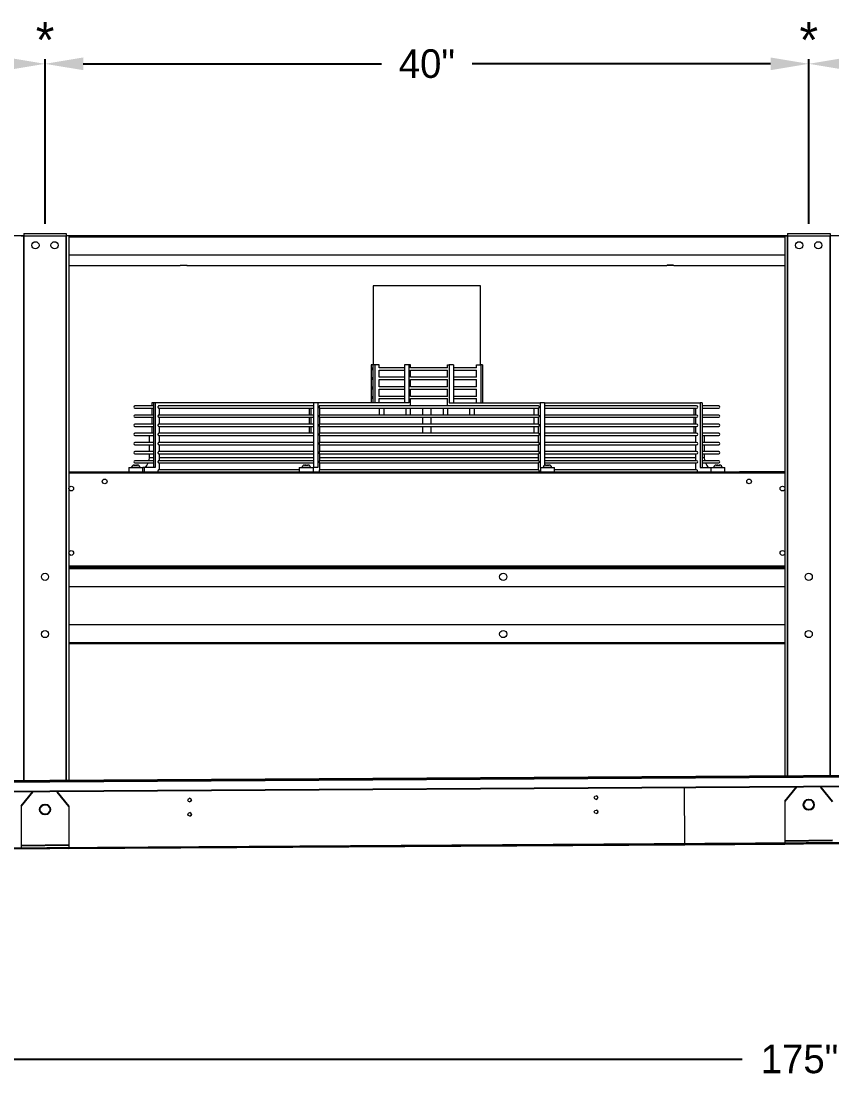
# Model space of a CAD drawing. Extents: x 6 to 271, y -23 to 146.
# Drawn here: x 136.7 to 179.2, y 44.2 to 99.6 of the extents above; entities that cross this region are included whole.
import ezdxf
from ezdxf.enums import TextEntityAlignment as Align

# ---------------------------------------------------------------- set-up
doc = ezdxf.new("R2010")
doc.units = 0
doc.header["$MEASUREMENT"] = 0
doc.layers.get('0').update_dxf_attribs({"linetype": 'CONTINUOUS'})
doc.layers.get('Defpoints').update_dxf_attribs({"linetype": 'CONTINUOUS'})
doc.dimstyles.get("Standard").update_dxf_attribs({"dimtxt": 1.5, "dimasz": 2, "dimexe": 0.25, "dimexo": 0.5, "dimgap": 0.75, "dimtad": 0, "dimtih": 1, "dimtoh": 1, "dimdec": 4, "dimzin": 0, "dimdsep": 46, "dimlunit": 5, "dimtxsty": 'STANDARD', "dimcen": 0.125, "dimclrd": 1, "dimclre": 1, "dimclrt": 1, "dimadec": 0, "dimazin": 0, "dimtfac": 1, "dimtdec": 4, "dimtofl": 0, "dimtmove": 0, "dimatfit": 3, "dimfxl": 1, "dimfrac": 2, "dimtolj": 1, "dimtzin": 0, "dimarcsym": 0})

# ---------------------------------------------------------------- blocks, each defined once
blk = doc.blocks.new('*D29')
at = {"color": 7, "lineweight": -2}
for p, q in [((97.495, 88.965), (97.495, 97.601)), ((137.995, 88.965), (137.995, 97.601)), ((99.495, 97.351), (112.62, 97.351)), ((135.995, 97.351), (122.87, 97.351))]:
    blk.add_line(p, q, dxfattribs=at)
at = {"color": 7}
for points in [[(99.495, 97.684), (99.495, 97.018), (97.495, 97.351)], [(135.995, 97.684), (135.995, 97.018), (137.995, 97.351)]]:
    blk.add_solid(points, dxfattribs=at)
at = {"layer": 'Defpoints', "color": 0}
for p in [(137.995, 97.351), (97.495, 88.465), (137.995, 88.465)]:
    blk.add_point(p, dxfattribs=at)
at = {"color": 7, "insert": (117.745, 97.351), "char_height": 1.5, "attachment_point": 5}
blk.add_mtext('\\A1;40 1/2"', dxfattribs=at)
blk = doc.blocks.new('*D30')
at = {"color": 7, "lineweight": -2}
for p, q in [((137.995, 88.965), (137.995, 97.601)), ((177.995, 88.965), (177.995, 97.601)), ((139.995, 97.351), (155.62, 97.351)), ((175.995, 97.351), (160.37, 97.351))]:
    blk.add_line(p, q, dxfattribs=at)
at = {"color": 7}
for points in [[(139.995, 97.684), (139.995, 97.018), (137.995, 97.351)], [(175.995, 97.684), (175.995, 97.018), (177.995, 97.351)]]:
    blk.add_solid(points, dxfattribs=at)
at = {"layer": 'Defpoints', "color": 0}
for p in [(177.995, 97.351), (137.995, 88.465), (177.995, 88.465)]:
    blk.add_point(p, dxfattribs=at)
at = {"color": 7, "insert": (157.995, 97.351), "char_height": 1.5, "attachment_point": 5}
blk.add_mtext('\\A1;40"', dxfattribs=at)
blk = doc.blocks.new('*D31')
at = {"color": 7, "lineweight": -2}
for p, q in [((177.995, 88.965), (177.995, 97.601)), ((217.995, 88.965), (217.995, 97.601)), ((179.995, 97.351), (195.62, 97.351)), ((215.995, 97.351), (200.37, 97.351))]:
    blk.add_line(p, q, dxfattribs=at)
at = {"color": 7}
for points in [[(179.995, 97.684), (179.995, 97.018), (177.995, 97.351)], [(215.995, 97.684), (215.995, 97.018), (217.995, 97.351)]]:
    blk.add_solid(points, dxfattribs=at)
at = {"layer": 'Defpoints', "color": 0}
for p in [(217.995, 97.351), (177.995, 88.465), (217.995, 88.465)]:
    blk.add_point(p, dxfattribs=at)
at = {"color": 7, "insert": (197.995, 97.351), "char_height": 1.5, "attachment_point": 5}
blk.add_mtext('\\A1;40"', dxfattribs=at)
blk = doc.blocks.new('*D34')
at = {"color": 7, "lineweight": -2}
for p, q in [((265.011, 56.506), (265.011, 44.939)), ((90.014, 55.419), (90.014, 44.939)), ((92.014, 45.189), (174.512, 45.189)), ((263.011, 45.189), (180.512, 45.189))]:
    blk.add_line(p, q, dxfattribs=at)
at = {"color": 7}
for points in [[(92.014, 45.523), (92.014, 44.856), (90.014, 45.189)], [(263.011, 45.523), (263.011, 44.856), (265.011, 45.189)]]:
    blk.add_solid(points, dxfattribs=at)
at = {"layer": 'Defpoints', "color": 0}
for p in [(265.011, 57.006), (90.014, 55.919), (265.011, 45.189)]:
    blk.add_point(p, dxfattribs=at)
at = {"color": 7, "insert": (177.512, 45.189), "char_height": 1.5, "attachment_point": 5}
blk.add_mtext('\\A1;175"', dxfattribs=at)

msp = doc.modelspace()

# ---------------------------------------------------------------- linework, layer by layer
at = {"color": 0, "linetype": 'Continuous', "lineweight": 15}
for p, q in [((136.74516, 88.3298), (136.87966, 88.3298)), ((136.87966, 88.3298), (136.87966, 59.76657)), ((136.88066, 88.3298), (136.87966, 88.3298)), ((136.88066, 88.4653), (136.88066, 88.3308)), ((136.88066, 88.4653), (139.10966, 88.4653)), ((136.88066, 88.3308), (139.10966, 88.3308)), ((136.88066, 88.3298), (136.88066, 88.3308)), ((136.88066, 88.3298), (139.10966, 88.3298)), ((136.88066, 59.76657), (136.88066, 88.3298)), ((139.10966, 88.4653), (139.10966, 88.3308)), ((139.10966, 88.3298), (139.10966, 88.3308)), ((139.11066, 88.3298), (139.10966, 88.3298)), ((139.10966, 59.78042), (139.10966, 88.3298)), ((139.24516, 88.3298), (139.11066, 88.3298)), ((139.11066, 88.3298), (139.11066, 59.78042)), ((139.24516, 88.3298), (139.24516, 59.78126)), ((139.24516, 88.2768), (176.74516, 88.2768)), ((176.74516, 88.3298), (176.74516, 60.01418)), ((176.74516, 88.3298), (176.87966, 88.3298)), ((176.87966, 88.3298), (176.87966, 60.01502)), ((176.88066, 88.3298), (176.87966, 88.3298)), ((176.88066, 88.4653), (176.88066, 88.3308)), ((176.88066, 88.4653), (179.10966, 88.4653)), ((176.88066, 88.3308), (179.10966, 88.3308)), ((176.88066, 88.3298), (176.88066, 88.3308)), ((176.88066, 88.3298), (179.10966, 88.3298)), ((176.88066, 60.01502), (176.88066, 88.3298)), ((179.10966, 88.4653), (179.10966, 88.3308)), ((179.10966, 88.3298), (179.10966, 88.3308)), ((179.11066, 88.3298), (179.10966, 88.3298)), ((179.10966, 60.02887), (179.10966, 88.3298)), ((179.24516, 88.3298), (179.11066, 88.3298)), ((179.11066, 88.3298), (179.11066, 60.02888)), ((139.24516, 87.34551), (176.74516, 87.34551)), ((139.24516, 86.78321), (145.05766, 86.78321)), ((145.43266, 86.78321), (170.55766, 86.78321)), ((170.93266, 86.78321), (176.74516, 86.78321)), ((159.07146, 85.7088), (155.18266, 85.7088)), ((160.80767, 85.7088), (159.07146, 85.7088)), ((155.07795, 81.5728), (155.07795, 79.5778)), ((155.17132, 81.5728), (155.07795, 81.5728)), ((155.2647, 81.5728), (155.17132, 81.5728)), ((155.17132, 81.5728), (155.17132, 79.5778)), ((155.2647, 81.5728), (155.2647, 79.5778)), ((155.49013, 81.5728), (155.2647, 81.5728)), ((155.49013, 81.42198), (155.49013, 81.5728)), ((156.82549, 81.42292), (155.49013, 81.42292)), ((157.05092, 81.5728), (156.82549, 81.5728)), ((156.82549, 81.5728), (156.82549, 79.5778)), ((157.05092, 81.5728), (157.05092, 79.5778)), ((157.14429, 81.5728), (157.05092, 81.5728)), ((157.14429, 81.42198), (157.14429, 81.5728)), ((159.07146, 81.42292), (157.14429, 81.42292)), ((159.07146, 81.42292), (159.07146, 81.5728)), ((159.07146, 81.5728), (159.16483, 81.5728)), ((159.16483, 81.5728), (159.16483, 79.5778)), ((159.39026, 81.5728), (159.16483, 81.5728)), ((159.39026, 81.5728), (159.39026, 79.5778)), ((160.59357, 81.42292), (159.39026, 81.42292)), ((160.59357, 81.42292), (160.59357, 81.5728)), ((160.59357, 81.5728), (160.819, 81.5728)), ((160.819, 81.5728), (160.819, 79.5778)), ((160.91238, 81.5728), (160.819, 81.5728)), ((160.91238, 81.5728), (160.91238, 79.5778)), ((155.49013, 80.92198), (155.49013, 81.30386)), ((155.49013, 81.30292), (156.82549, 81.30292)), ((156.82549, 80.92292), (155.49013, 80.92292)), ((157.14429, 80.92198), (157.14429, 81.30386)), ((157.14429, 81.30292), (159.07146, 81.30292)), ((159.07146, 80.92292), (157.14429, 80.92292)), ((159.07146, 80.92292), (159.07146, 81.30292)), ((159.39026, 81.30292), (160.59357, 81.30292)), ((160.59357, 80.92292), (159.39026, 80.92292)), ((160.59357, 80.92292), (160.59357, 81.30292)), ((155.49013, 80.42198), (155.49013, 80.80386)), ((155.49013, 80.80292), (156.82549, 80.80292)), ((156.82549, 80.42292), (155.49013, 80.42292)), ((157.14429, 80.42198), (157.14429, 80.80386)), ((157.14429, 80.80292), (159.07146, 80.80292)), ((159.07146, 80.42292), (157.14429, 80.42292)), ((159.07146, 80.42292), (159.07146, 80.80292)), ((159.39026, 80.80292), (160.59357, 80.80292)), ((160.59357, 80.42292), (159.39026, 80.42292)), ((160.59357, 80.42292), (160.59357, 80.80292)), ((155.49013, 79.92198), (155.49013, 80.30386)), ((155.49013, 80.30292), (156.82549, 80.30292)), ((156.82549, 79.92292), (155.49013, 79.92292)), ((155.49013, 79.5778), (155.49013, 79.80386)), ((155.49013, 79.80292), (156.82549, 79.80292)), ((157.14429, 79.92198), (157.14429, 80.30386)), ((157.14429, 80.30292), (159.07146, 80.30292)), ((159.07146, 79.92292), (157.14429, 79.92292)), ((157.14429, 79.42292), (157.14429, 79.80386)), ((157.14429, 79.80292), (159.07146, 79.80292)), ((159.07146, 79.92292), (159.07146, 80.30292)), ((159.07146, 79.42292), (159.07146, 79.80292)), ((159.39026, 80.30292), (160.59357, 80.30292)), ((160.59357, 79.92292), (159.39026, 79.92292)), ((159.39026, 79.80292), (160.59357, 79.80292)), ((160.59357, 79.92292), (160.59357, 80.30292)), ((160.59357, 79.5778), (160.59357, 79.80292)), ((143.67503, 79.42292), (142.70505, 79.42292)), ((142.70505, 79.30292), (143.67503, 79.30292)), ((143.58166, 79.5778), (143.58166, 79.42292)), ((143.67503, 79.5778), (143.58166, 79.5778)), ((143.58166, 79.30292), (143.58166, 78.94425)), ((143.76841, 79.5778), (143.67503, 79.5778)), ((143.67503, 79.5778), (143.67503, 76.1968)), ((143.76841, 79.5778), (143.76841, 76.1968)), ((152.06357, 79.5778), (143.76841, 79.5778)), ((143.96412, 79.30292), (152.06357, 79.30292)), ((152.06357, 79.42292), (143.96416, 79.42292)), ((143.99383, 78.94425), (143.99383, 79.30292)), ((151.83814, 79.30292), (151.83814, 78.94425)), ((151.93152, 78.94425), (151.93152, 79.30292)), ((152.289, 79.5778), (152.06357, 79.5778)), ((152.06357, 79.5778), (152.06357, 76.1968)), ((152.289, 79.5778), (152.289, 76.1968)), ((157.05092, 79.5778), (152.289, 79.5778)), ((152.37006, 79.30292), (163.84644, 79.30292)), ((163.84644, 79.42292), (152.37014, 79.42292)), ((152.38237, 78.94425), (152.38237, 79.30292)), ((159.16483, 79.5778), (163.92676, 79.5778)), ((163.60796, 78.94425), (163.60796, 79.30292)), ((163.83338, 78.94425), (163.83338, 79.30292)), ((163.92676, 79.5778), (163.92676, 76.1968)), ((164.15218, 79.5778), (163.92676, 79.5778)), ((164.15218, 79.5778), (164.15218, 76.3049)), ((164.15218, 79.5778), (172.31529, 79.5778)), ((172.12139, 79.42292), (164.15218, 79.42292)), ((164.15218, 79.30292), (172.12139, 79.30292)), ((171.99649, 78.94425), (171.99649, 79.30292)), ((172.08987, 78.94425), (172.08987, 79.30292)), ((172.31529, 79.5778), (172.31529, 76.1968)), ((172.40867, 79.5778), (172.31529, 79.5778)), ((172.40867, 79.5778), (172.40867, 76.1968)), ((173.28528, 79.42292), (172.40867, 79.42292)), ((172.40867, 79.30292), (173.28528, 79.30292)), ((143.67503, 78.94425), (142.70505, 78.94425)), ((142.70505, 78.82425), (143.67503, 78.82425)), ((143.58166, 78.82425), (143.58166, 78.46559)), ((143.96412, 78.82425), (152.06357, 78.82425)), ((152.06357, 78.94425), (143.96416, 78.94425)), ((143.99383, 78.46559), (143.99383, 78.82425)), ((151.83814, 78.82425), (151.83814, 78.46559)), ((151.93152, 78.46559), (151.93152, 78.82425)), ((152.37006, 78.82425), (163.84644, 78.82425)), ((163.84644, 78.94425), (152.37014, 78.94425)), ((152.38237, 78.46559), (152.38237, 78.82425)), ((163.60796, 78.46559), (163.60796, 78.82425)), ((163.83338, 78.46559), (163.83338, 78.82425)), ((172.12139, 78.94425), (164.15218, 78.94425)), ((164.15218, 78.82425), (172.12139, 78.82425)), ((171.99649, 78.46559), (171.99649, 78.82425)), ((172.08987, 78.46559), (172.08987, 78.82425)), ((173.28528, 78.94425), (172.40867, 78.94425)), ((172.40867, 78.82425), (173.28528, 78.82425)), ((143.67503, 78.46559), (142.70505, 78.46559)), ((142.70505, 78.34559), (143.67503, 78.34559)), ((143.58166, 78.34559), (143.58166, 77.98692)), ((143.96412, 78.34559), (152.06357, 78.34559)), ((152.06357, 78.46559), (143.96416, 78.46559)), ((143.99383, 77.98692), (143.99383, 78.34559)), ((151.83814, 78.34559), (151.83814, 77.98692)), ((151.93152, 77.98692), (151.93152, 78.34559)), ((152.37006, 78.34559), (163.84644, 78.34559)), ((163.84644, 78.46559), (152.37014, 78.46559)), ((152.38237, 77.98692), (152.38237, 78.34559)), ((163.60796, 77.98692), (163.60796, 78.34559)), ((163.83338, 77.98692), (163.83338, 78.34559)), ((172.12139, 78.46559), (164.15218, 78.46559)), ((164.15218, 78.34559), (172.12139, 78.34559)), ((171.99649, 77.98692), (171.99649, 78.34559)), ((172.08987, 77.98692), (172.08987, 78.34559)), ((173.28528, 78.46559), (172.40867, 78.46559)), ((172.40867, 78.34559), (173.28528, 78.34559)), ((143.67503, 77.98692), (142.70505, 77.98692)), ((142.70505, 77.86692), (143.67503, 77.86692)), ((143.96412, 77.86692), (152.06357, 77.86692)), ((152.06357, 77.98692), (143.96416, 77.98692)), ((143.99383, 77.50826), (143.99383, 77.86692)), ((152.37006, 77.86692), (163.84644, 77.86692)), ((163.84644, 77.98692), (152.37014, 77.98692)), ((152.38237, 77.50826), (152.38237, 77.86692)), ((163.83338, 77.50826), (163.83338, 77.86692)), ((172.12139, 77.98692), (164.15218, 77.98692)), ((164.15218, 77.86692), (172.12139, 77.86692)), ((172.08987, 77.50826), (172.08987, 77.86692)), ((173.28528, 77.98692), (172.40867, 77.98692)), ((172.40867, 77.86692), (173.28528, 77.86692)), ((143.67503, 77.50826), (142.70505, 77.50826)), ((142.70505, 77.38826), (143.67503, 77.38826)), ((143.67503, 77.02959), (142.70505, 77.02959)), ((143.96412, 77.38826), (152.06357, 77.38826)), ((152.06357, 77.50826), (143.96416, 77.50826)), ((152.06357, 77.02959), (143.96416, 77.02959)), ((143.99383, 77.02959), (143.99383, 77.38826)), ((152.37006, 77.38826), (163.84644, 77.38826)), ((163.84644, 77.50826), (152.37014, 77.50826)), ((163.84644, 77.02959), (152.37014, 77.02959)), ((152.38237, 77.02959), (152.38237, 77.38826)), ((163.83338, 77.02959), (163.83338, 77.38826)), ((172.12139, 77.50826), (164.15218, 77.50826)), ((164.15218, 77.38826), (172.12139, 77.38826)), ((172.12139, 77.02959), (164.15218, 77.02959)), ((172.08987, 77.02959), (172.08987, 77.38826)), ((173.28528, 77.50826), (172.40867, 77.50826)), ((172.40867, 77.38826), (173.28528, 77.38826)), ((173.28528, 77.02959), (172.40867, 77.02959)), ((142.70505, 76.90959), (143.67503, 76.90959)), ((143.67503, 76.55092), (142.70505, 76.55092)), ((142.70505, 76.43092), (143.67503, 76.43092)), ((143.67503, 76.7028), (143.44736, 76.7028)), ((143.96412, 76.90959), (152.06357, 76.90959)), ((143.96412, 76.43092), (152.06357, 76.43092)), ((152.06357, 76.55092), (143.96416, 76.55092)), ((143.99383, 76.55092), (143.99383, 76.90959)), ((152.06357, 76.7028), (143.99383, 76.7028)), ((143.99383, 76.07226), (143.99383, 76.43092)), ((152.37006, 76.90959), (163.84644, 76.90959)), ((152.37006, 76.43092), (163.84644, 76.43092)), ((163.84644, 76.55092), (152.37014, 76.55092)), ((152.38237, 76.55092), (152.38237, 76.90959)), ((163.83338, 76.7028), (152.38237, 76.7028)), ((152.38237, 76.07226), (152.38237, 76.43092)), ((163.83338, 76.55092), (163.83338, 76.90959)), ((163.83338, 76.07226), (163.83338, 76.43092)), ((164.15218, 76.90959), (172.12139, 76.90959)), ((172.08987, 76.7028), (164.15218, 76.7028)), ((172.12139, 76.55092), (164.15218, 76.55092)), ((164.15218, 76.43092), (172.12139, 76.43092)), ((172.08987, 76.55092), (172.08987, 76.90959)), ((172.08987, 76.07226), (172.08987, 76.43092)), ((172.40867, 76.90959), (173.28528, 76.90959)), ((172.54296, 76.7028), (172.40867, 76.7028)), ((173.28528, 76.55092), (172.40867, 76.55092)), ((172.40867, 76.43092), (173.28528, 76.43092)), ((139.24516, 75.9653), (141.62016, 75.9653)), ((139.24516, 75.9143), (176.74516, 75.9143)), ((141.62016, 75.9653), (174.37016, 75.9653)), ((142.38215, 76.1968), (142.41024, 76.1968)), ((142.41024, 76.1968), (143.12015, 76.1968)), ((142.54905, 76.1978), (142.5324, 76.1978)), ((142.9699, 76.1978), (142.54905, 76.1978)), ((142.6564, 76.3218), (142.65655, 76.3218)), ((142.65929, 76.3218), (142.65655, 76.3218)), ((142.65929, 76.3218), (142.66979, 76.3218)), ((142.68047, 76.3218), (142.66979, 76.3218)), ((142.68047, 76.3218), (142.75651, 76.3218)), ((142.76806, 76.3218), (142.75651, 76.3218)), ((142.77434, 76.3218), (142.76806, 76.3218)), ((142.77434, 76.3218), (142.79971, 76.3218)), ((142.81425, 76.3218), (142.79971, 76.3218)), ((142.81425, 76.3218), (142.8459, 76.3218)), ((143.18543, 76.1968), (143.12015, 76.1968)), ((143.18543, 76.1968), (143.18543, 75.9653)), ((143.76841, 76.1968), (143.18543, 76.1968)), ((151.31188, 76.07226), (143.96416, 76.07226)), ((151.31188, 76.1968), (151.33997, 76.1968)), ((151.33997, 76.1968), (152.04988, 76.1968)), ((151.59718, 76.1978), (151.46214, 76.1978)), ((151.58614, 76.3218), (151.61778, 76.3218)), ((151.89964, 76.1978), (151.59718, 76.1978)), ((151.63232, 76.3218), (151.61778, 76.3218)), ((151.63232, 76.3218), (151.6577, 76.3218)), ((151.66397, 76.3218), (151.6577, 76.3218)), ((151.67552, 76.3218), (151.66397, 76.3218)), ((151.67552, 76.3218), (151.75157, 76.3218)), ((151.76225, 76.3218), (151.75157, 76.3218)), ((151.76225, 76.3218), (151.77276, 76.3218)), ((151.77548, 76.3218), (151.77276, 76.3218)), ((151.77548, 76.3218), (151.77564, 76.3218)), ((152.289, 76.1968), (152.04988, 76.1968)), ((163.84644, 76.07226), (152.37014, 76.07226)), ((163.92676, 76.1968), (163.94044, 76.1968)), ((163.94044, 76.1968), (163.96853, 76.1968)), ((163.96853, 76.1968), (164.67844, 76.1968)), ((164.39315, 76.1978), (164.09069, 76.1978)), ((164.21469, 76.3218), (164.21484, 76.3218)), ((164.21757, 76.3218), (164.21484, 76.3218)), ((164.21757, 76.3218), (164.22808, 76.3218)), ((164.23876, 76.3218), (164.22808, 76.3218)), ((164.23876, 76.3218), (164.3148, 76.3218)), ((164.32635, 76.3218), (164.3148, 76.3218)), ((164.33263, 76.3218), (164.32635, 76.3218)), ((164.33263, 76.3218), (164.358, 76.3218)), ((164.37254, 76.3218), (164.358, 76.3218)), ((164.37254, 76.3218), (164.40419, 76.3218)), ((164.52819, 76.1978), (164.39315, 76.1978)), ((172.12139, 76.07226), (164.67844, 76.07226)), ((172.31529, 76.1968), (172.87018, 76.1968)), ((172.87018, 76.1968), (172.89827, 76.1968)), ((172.89827, 76.1968), (173.60818, 76.1968)), ((173.44127, 76.1978), (173.02043, 76.1978)), ((173.14442, 76.3218), (173.17607, 76.3218)), ((173.19061, 76.3218), (173.17607, 76.3218)), ((173.19061, 76.3218), (173.21598, 76.3218)), ((173.22226, 76.3218), (173.21598, 76.3218)), ((173.23382, 76.3218), (173.22226, 76.3218)), ((173.23382, 76.3218), (173.30986, 76.3218)), ((173.32053, 76.3218), (173.30986, 76.3218)), ((173.32053, 76.3218), (173.33104, 76.3218)), ((173.33377, 76.3218), (173.33104, 76.3218)), ((173.33377, 76.3218), (173.33392, 76.3218)), ((173.45792, 76.1978), (173.44127, 76.1978)), ((176.74516, 75.9653), (174.37016, 75.9653)), ((176.74516, 71.0163), (139.24516, 71.0163)), ((139.24516, 71.0153), (176.74516, 71.0153)), ((139.24516, 70.9653), (176.74516, 70.9653)), ((139.24516, 70.9018), (176.74516, 70.9018)), ((139.24516, 69.9653), (176.74516, 69.9653)), ((139.24516, 67.9653), (176.74516, 67.9653)), ((139.24516, 67.0288), (176.74516, 67.0288)), ((139.24516, 66.9653), (176.74516, 66.9653)), ((139.3659, 59.78201), (176.61518, 60.01338)), ((139.36617, 59.73782), (176.61545, 59.96918)), ((139.24516, 59.22462), (171.49374, 59.42492)), ((176.61863, 59.45746), (139.36935, 59.22609)), ((171.49374, 59.42492), (176.74516, 59.45754)), ((171.51205, 56.47598), (171.49374, 59.42492)), ((171.51205, 56.47598), (171.49374, 59.42492)), ((136.74516, 58.44782), (136.74516, 56.23417)), ((139.24516, 58.44782), (139.24516, 56.27516)), ((176.74516, 58.69628), (176.74516, 56.48262)), ((171.51205, 56.47598), (176.74516, 56.50848)), ((139.24516, 56.27556), (171.51205, 56.47598)), ((139.24516, 56.22456), (171.51237, 56.42498)), ((171.51237, 56.42498), (176.74516, 56.45748))]:
    msp.add_line(p, q, dxfattribs=at)
at = {"color": 0}
for p, q in [((259.86357, 60.53046), (96.11673, 59.51338)), ((96.11701, 59.46918), (259.86385, 60.48626)), ((259.74516, 59.97308), (96.12018, 58.95746)), ((177.35571, 59.44202), (176.74516, 58.69628)), ((178.63462, 59.44202), (179.24516, 58.69628)), ((137.35571, 59.19357), (136.74516, 58.44782)), ((138.63462, 59.19357), (139.24516, 58.44782)), ((96.24517, 56.00847), (259.74516, 57.02402)), ((259.74516, 56.97302), (96.24517, 55.95747)), ((179.24516, 56.64861), (176.74516, 56.60762)), ((139.24516, 56.40016), (136.74516, 56.35917)), ((136.74516, 56.23417), (136.74516, 56.18316)), ((176.74516, 56.48262), (176.74516, 56.43161))]:
    msp.add_line(p, q, dxfattribs=at)
at = {"color": 0, "linetype": 'Continuous', "lineweight": 15, "flags": 128}
for points in [[(145.05766, 86.78321), (145.06526, 86.78737), (145.08743, 86.79119), (145.12237, 86.79437), (145.16727, 86.79664), (145.21848, 86.79782), (145.27185, 86.79782), (145.32305, 86.79664), (145.36795, 86.79437), (145.4029, 86.79119), (145.42507, 86.78737), (145.43266, 86.78321)], [(145.43266, 86.78321), (145.42502, 86.78737), (145.41995, 86.78854)], [(170.55766, 86.78321), (170.56526, 86.78737), (170.58743, 86.79119), (170.62238, 86.79437), (170.66727, 86.79664), (170.71848, 86.79782), (170.77185, 86.79782), (170.82305, 86.79664), (170.86795, 86.79437), (170.9029, 86.79119), (170.92507, 86.78737), (170.93266, 86.78321)], [(170.93266, 86.78321), (170.92502, 86.78737), (170.90283, 86.79119), (170.86788, 86.79436), (170.82301, 86.79662), (170.77183, 86.79781), (170.7185, 86.79781), (170.66732, 86.79662), (170.62245, 86.79436), (170.5875, 86.79119), (170.56531, 86.78737), (170.55766, 86.78321)], [(163.84644, 79.42292), (163.84649, 79.42292), (163.85577, 79.41774), (163.86345, 79.40321), (163.86823, 79.38181), (163.86929, 79.35719), (163.86646, 79.33354), (163.86021, 79.31491), (163.85161, 79.30446), (163.84644, 79.30292)], [(163.84644, 78.94425), (163.85069, 78.94321), (163.85906, 78.93438), (163.86547, 78.9178), (163.86895, 78.89604), (163.86895, 78.87246), (163.86547, 78.85071), (163.85906, 78.83413), (163.85069, 78.82529), (163.84644, 78.82425)], [(163.84644, 78.46559), (163.85069, 78.46455), (163.85906, 78.45571), (163.86547, 78.43914), (163.86895, 78.41738), (163.86895, 78.3938), (163.86547, 78.37204), (163.85906, 78.35546), (163.85069, 78.34663), (163.84644, 78.34559)], [(163.84644, 77.98692), (163.85069, 77.98588), (163.85906, 77.97705), (163.86547, 77.96047), (163.86895, 77.93871), (163.86895, 77.91513), (163.86547, 77.89337), (163.85906, 77.8768), (163.85069, 77.86796), (163.84644, 77.86692)], [(163.84644, 77.50826), (163.85069, 77.50722), (163.85906, 77.49838), (163.86547, 77.48181), (163.86895, 77.46005), (163.86895, 77.43647), (163.86547, 77.41471), (163.85906, 77.39813), (163.85069, 77.38929), (163.84644, 77.38826)], [(163.84644, 77.02959), (163.85069, 77.02855), (163.85906, 77.01972), (163.86547, 77.00314), (163.86895, 76.98138), (163.86895, 76.9578), (163.86547, 76.93604), (163.85906, 76.91946), (163.85069, 76.91063), (163.84644, 76.90959)], [(143.44736, 76.7028), (143.43973, 76.59607), (143.43182, 76.55092)], [(163.84644, 76.55092), (163.85069, 76.54989), (163.85906, 76.54105), (163.86547, 76.52447), (163.86895, 76.50271), (163.86895, 76.47914), (163.86547, 76.45738), (163.85906, 76.4408), (163.85069, 76.43196), (163.84644, 76.43092)], [(172.5585, 76.55092), (172.5506, 76.59607), (172.54296, 76.7028)], [(163.84644, 76.07226), (163.85095, 76.07109), (163.85939, 76.06181), (163.86576, 76.04466), (163.86907, 76.02236), (163.86878, 75.99846), (163.86494, 75.97675), (163.86073, 75.9653)], [(171.51205, 56.47598), (171.51211, 56.46603), (171.51217, 56.45646), (171.51223, 56.44765), (171.51227, 56.43992), (171.51232, 56.43357), (171.51234, 56.42886), (171.51236, 56.42596), (171.51237, 56.42498)], [(171.51237, 56.42498), (171.51236, 56.42596), (171.51234, 56.42886), (171.51232, 56.43357), (171.51227, 56.43992), (171.51223, 56.44765), (171.51217, 56.45646), (171.51211, 56.46603), (171.51205, 56.47598)]]:
    msp.add_lwpolyline(points, dxfattribs=at)
at = {"color": 0, "linetype": 'Continuous', "lineweight": 15}
for centre, radius in [((137.49516, 87.8403), 0.1875), ((138.49516, 87.8403), 0.1875), ((177.49516, 87.8403), 0.1875), ((178.49516, 87.8403), 0.1875), ((141.12016, 75.4653), 0.125), ((174.87016, 75.4653), 0.125), ((139.37016, 75.0903), 0.125), ((176.62016, 75.0903), 0.125), ((139.37016, 71.7153), 0.125), ((176.62016, 71.7153), 0.125), ((137.99516, 70.4653), 0.1875), ((161.99516, 70.4653), 0.1875), ((177.99516, 70.4653), 0.1875), ((137.99516, 67.4653), 0.1875), ((161.99516, 67.4653), 0.1875), ((177.99516, 67.4653), 0.1875), ((145.56934, 58.76389), 0.09375), ((166.85493, 58.8961), 0.09375), ((166.85959, 58.14611), 0.09375), ((145.574, 58.0139), 0.09375)]:
    msp.add_circle(centre, radius, dxfattribs=at)
at = {"color": 0}
for centre in [(177.99516, 58.5206), (137.99516, 58.27214)]:
    msp.add_circle(centre, 0.26853, dxfattribs=at)
at = {"color": 0, "linetype": 'Continuous', "lineweight": 15}
for centre, radius, start, end in [((155.18266, 81.36292), 0.06, 100.892283, 259.107717), ((155.18266, 80.86292), 0.06, 100.892283, 259.107717), ((155.18266, 80.36292), 0.06, 100.892283, 259.107717), ((155.18266, 79.86292), 0.06, 100.892283, 259.107717), ((142.70505, 79.36292), 0.06, 90, 270), ((172.11822, 79.36292), 0.06008, 273.025943, 86.974057), ((173.28528, 79.36292), 0.06, 270, 90), ((142.70505, 78.88425), 0.06, 90, 270), ((172.11809, 78.88425), 0.06009, 273.142359, 86.857641), ((173.28528, 78.88425), 0.06, 270, 90), ((142.70505, 78.40559), 0.06, 90, 270), ((172.11809, 78.40559), 0.06009, 273.142971, 86.857029), ((173.28528, 78.40559), 0.06, 270, 90), ((142.70505, 77.92692), 0.06, 90, 270), ((172.11809, 77.92692), 0.06009, 273.14141, 86.85859), ((173.28528, 77.92692), 0.06, 270, 90), ((142.70505, 77.44826), 0.06, 90, 270), ((142.70505, 76.96959), 0.06, 90, 270), ((172.11809, 77.44826), 0.06009, 273.142971, 86.857029), ((172.11809, 76.96959), 0.06009, 273.14141, 86.85859), ((173.28528, 77.44826), 0.06, 270, 90), ((173.28528, 76.96959), 0.06, 270, 90), ((142.70505, 76.49092), 0.06, 90, 270), ((142.69736, 76.7028), 0.75, 317.57173, 338.745888), ((172.11809, 76.49092), 0.06009, 273.142971, 86.857029), ((173.29296, 76.7028), 0.75, 201.254112, 222.42827), ((173.28528, 76.49092), 0.06, 270, 90), ((142.6564, 76.1978), 0.124, 90, 180), ((142.8459, 76.1978), 0.124, 0, 90), ((151.58614, 76.1978), 0.124, 90, 180), ((151.77564, 76.1978), 0.124, 0, 90), ((164.21469, 76.1978), 0.124, 90, 180), ((164.40419, 76.1978), 0.124, 0, 90), ((172.11678, 76.01173), 0.06071, 310.119177, 85.645819), ((173.14443, 76.1978), 0.124, 90, 180), ((173.33393, 76.1978), 0.124, 0, 90), ((145.56877, 58.76388), 0.09375, 0.355877, 90.181279), ((145.56877, 58.76388), 0.09375, 270.530474, 0.355877), ((166.85407, 58.89609), 0.09375, 0.355877, 90.093939), ((166.85407, 58.89609), 0.09375, 270.617815, 0.355877), ((166.85873, 58.14611), 0.09375, 0.355877, 90.094011), ((145.57343, 58.0139), 0.09375, 0.355877, 90.181391), ((145.57343, 58.0139), 0.09375, 270.530357, 0.355877), ((166.85873, 58.14611), 0.09375, 270.61774, 0.355877)]:
    msp.add_arc(centre, radius, start, end, dxfattribs=at)
for points in [[(136.88066, 88.3403), (98.60966, 88.3403)], [(176.88066, 88.3403), (139.10966, 88.3403)], [(216.88066, 88.3403), (179.10966, 88.3403)], [(139.24516, 86.78302), (145.05766, 86.78302)], [(145.43266, 86.78302), (170.55766, 86.78302)], [(170.93266, 86.78302), (176.74516, 86.78302)], [(155.18266, 85.7088), (155.18266, 81.5728)], [(160.80767, 81.5728), (160.80767, 85.7088)], [(155.50503, 79.30292), (155.50503, 78.94425)], [(155.75503, 78.94425), (155.75503, 79.30292)], [(156.89049, 79.30292), (156.89049, 78.94425)], [(157.14049, 78.94425), (157.14049, 79.30292)], [(157.76866, 79.30292), (157.76866, 78.94425)], [(158.22166, 78.94425), (158.22166, 79.30292)], [(158.84983, 79.30292), (158.84983, 78.94425)], [(159.09983, 78.94425), (159.09983, 79.30292)], [(160.2353, 79.30292), (160.2353, 78.94425)], [(160.48529, 78.94425), (160.48529, 79.30292)], [(157.76866, 78.82425), (157.76866, 78.46559)], [(158.22166, 78.46559), (158.22166, 78.82425)], [(157.76866, 78.34559), (157.76866, 77.98692)], [(158.22166, 77.98692), (158.22166, 78.34559)], [(143.44736, 77.86692), (143.44736, 77.50826)], [(172.54296, 77.50826), (172.54296, 77.86692)], [(143.44736, 77.38826), (143.44736, 77.02959)], [(172.54296, 77.02959), (172.54296, 77.38826)], [(143.44736, 76.90959), (143.44736, 76.7028)], [(172.54296, 76.7028), (172.54296, 76.90959)], [(142.38215, 76.1968), (142.38215, 75.9653)], [(142.5324, 76.1978), (142.5324, 76.1968)], [(142.65655, 76.3218), (142.65258, 76.32174)], [(142.65258, 76.32174), (142.65929, 76.3218)], [(142.66979, 76.3218), (142.6765, 76.32174)], [(142.6765, 76.32174), (142.68047, 76.3218)], [(142.75651, 76.3218), (142.75815, 76.32174)], [(142.75815, 76.32174), (142.77434, 76.3218)], [(142.79971, 76.3218), (142.8159, 76.32174)], [(142.8159, 76.32174), (142.81425, 76.3218)], [(142.9699, 76.1968), (142.9699, 76.1978)], [(143.12015, 75.9653), (143.12015, 76.1968)], [(151.31188, 76.1968), (151.31188, 75.9653)], [(151.46214, 76.1978), (151.46214, 76.1968)], [(151.61778, 76.3218), (151.61614, 76.32174)], [(151.61614, 76.32174), (151.63232, 76.3218)], [(151.6577, 76.3218), (151.67388, 76.32174)], [(151.67388, 76.32174), (151.67552, 76.3218)], [(151.75157, 76.3218), (151.75554, 76.32174)], [(151.75554, 76.32174), (151.76225, 76.3218)], [(151.77276, 76.3218), (151.77946, 76.32174)], [(151.77946, 76.32174), (151.77548, 76.3218)], [(151.89964, 76.1968), (151.89964, 76.1978)], [(152.04988, 75.9653), (152.04988, 76.1968)], [(163.94044, 76.1968), (163.94044, 75.9653)], [(164.09069, 76.1978), (164.09069, 76.1968)], [(164.21484, 76.3218), (164.21086, 76.32174)], [(164.21086, 76.32174), (164.21757, 76.3218)], [(164.22808, 76.3218), (164.23479, 76.32174)], [(164.23479, 76.32174), (164.23876, 76.3218)], [(164.3148, 76.3218), (164.31644, 76.32174)], [(164.31644, 76.32174), (164.33263, 76.3218)], [(164.358, 76.3218), (164.37419, 76.32174)], [(164.37419, 76.32174), (164.37254, 76.3218)], [(164.52819, 76.1968), (164.52819, 76.1978)], [(164.67844, 75.9653), (164.67844, 76.1968)], [(172.87018, 76.1968), (172.87018, 75.9653)], [(173.02043, 76.1978), (173.02043, 76.1968)], [(173.17607, 76.3218), (173.17443, 76.32174)], [(173.17443, 76.32174), (173.19061, 76.3218)], [(173.21598, 76.3218), (173.23217, 76.32174)], [(173.23217, 76.32174), (173.23382, 76.3218)], [(173.30986, 76.3218), (173.31383, 76.32174)], [(173.31383, 76.32174), (173.32053, 76.3218)], [(173.33104, 76.3218), (173.33775, 76.32174)], [(173.33775, 76.32174), (173.33377, 76.3218)], [(173.45792, 76.1968), (173.45792, 76.1978)], [(173.60818, 75.9653), (173.60818, 76.1968)]]:
    msp.add_open_spline(points, degree=1, dxfattribs=at)
for points, knots in [([(143.97046, 79.42196), (143.96554, 79.42239), (143.95438, 79.42336), (143.93759, 79.41679), (143.92258, 79.40441), (143.91224, 79.38715), (143.90775, 79.36721), (143.90962, 79.34677), (143.91762, 79.3282), (143.93089, 79.31335), (143.94779, 79.30481), (143.96105, 79.30158), (143.96756, 79.30319), (143.96801, 79.3033)], [0, 0, 0, 0, 0.07999243, 0.18139264, 0.28277433, 0.38416264, 0.48553448, 0.58689431, 0.68825734, 0.78961433, 0.89098459, 0.99238461, 1, 1, 1, 1]), ([(152.37266, 79.42234), (152.37023, 79.42256), (152.3652, 79.423), (152.35801, 79.41525), (152.35205, 79.40199), (152.34812, 79.38418), (152.34666, 79.36401), (152.34784, 79.34372), (152.35152, 79.32555), (152.3573, 79.31177), (152.36415, 79.30352), (152.36894, 79.30346), (152.37113, 79.30343)], [0, 0, 0, 0, 0.09599895, 0.19820139, 0.30039654, 0.40258087, 0.50475546, 0.60692454, 0.70908494, 0.8112543, 0.9134395, 1, 1, 1, 1]), ([(143.97046, 78.94329), (143.96554, 78.94372), (143.95438, 78.94469), (143.93759, 78.93812), (143.92258, 78.92574), (143.91224, 78.90848), (143.90775, 78.88855), (143.90962, 78.8681), (143.91762, 78.84954), (143.93089, 78.83469), (143.94779, 78.82614), (143.96105, 78.82291), (143.96756, 78.82453), (143.96801, 78.82464)], [0, 0, 0, 0, 0.07999249, 0.18139291, 0.2827712, 0.38416468, 0.48553099, 0.5868969, 0.6882548, 0.78961199, 0.89098509, 0.99238459, 1, 1, 1, 1]), ([(152.37266, 78.94367), (152.37023, 78.94389), (152.3652, 78.94433), (152.35801, 78.93658), (152.35205, 78.92332), (152.34812, 78.90551), (152.34666, 78.88534), (152.34784, 78.86506), (152.35152, 78.84688), (152.3573, 78.83311), (152.36415, 78.82486), (152.36894, 78.82479), (152.37113, 78.82476)], [0, 0, 0, 0, 0.0959993, 0.19819973, 0.30039502, 0.40258466, 0.5047594, 0.60692274, 0.70908855, 0.81125403, 0.91343937, 1, 1, 1, 1]), ([(143.97029, 78.46447), (143.96837, 78.46492), (143.96035, 78.46678), (143.94575, 78.46313), (143.92914, 78.45369), (143.91641, 78.43835), (143.90908, 78.41944), (143.90795, 78.39893), (143.91315, 78.37921), (143.92409, 78.36237), (143.93953, 78.35073), (143.95505, 78.34507), (143.96465, 78.34619), (143.96804, 78.34659)], [0, 0, 0, 0, 0.03196871, 0.13339071, 0.23481005, 0.33623442, 0.43764121, 0.53903061, 0.64042073, 0.74181349, 0.84320907, 0.94460949, 1, 1, 1, 1]), ([(152.37265, 78.46459), (152.37068, 78.46503), (152.36612, 78.46607), (152.35922, 78.45965), (152.35297, 78.4474), (152.34864, 78.43021), (152.34673, 78.41031), (152.34745, 78.38985), (152.35071, 78.37123), (152.35617, 78.35626), (152.36315, 78.34765), (152.36848, 78.34425), (152.37105, 78.34569), (152.37111, 78.34572)], [0, 0, 0, 0, 0.07796522, 0.18019132, 0.28241812, 0.38462968, 0.48683694, 0.58903182, 0.69122458, 0.79342115, 0.89562568, 0.99784519, 1, 1, 1, 1]), ([(143.97029, 77.98581), (143.96837, 77.98625), (143.96035, 77.98811), (143.94575, 77.98447), (143.92914, 77.97502), (143.91641, 77.95968), (143.90908, 77.94077), (143.90795, 77.92027), (143.91315, 77.90054), (143.92409, 77.88371), (143.93953, 77.87206), (143.95505, 77.8664), (143.96465, 77.86752), (143.96804, 77.86792)], [0, 0, 0, 0, 0.031967733, 0.133388965, 0.234808484, 0.336233027, 0.437639997, 0.539035476, 0.640420099, 0.741813031, 0.843208792, 0.944609391, 1, 1, 1, 1]), ([(152.37265, 77.98592), (152.37068, 77.98637), (152.36612, 77.9874), (152.35922, 77.98098), (152.35297, 77.96873), (152.34864, 77.95154), (152.34673, 77.93165), (152.34745, 77.91119), (152.35071, 77.89256), (152.35617, 77.8776), (152.36315, 77.86898), (152.36848, 77.8656), (152.37105, 77.86702), (152.37111, 77.86705)], [0, 0, 0, 0, 0.07796526, 0.18018978, 0.28241682, 0.38463359, 0.48683533, 0.58903045, 0.69122346, 0.79342456, 0.89562666, 0.99784641, 1, 1, 1, 1]), ([(143.97029, 77.50714), (143.96837, 77.50759), (143.96035, 77.50945), (143.94575, 77.5058), (143.92914, 77.49636), (143.91641, 77.48102), (143.90908, 77.46211), (143.90795, 77.4416), (143.91315, 77.42188), (143.92409, 77.40504), (143.93953, 77.39339), (143.95505, 77.38774), (143.96465, 77.38886), (143.96804, 77.38925)], [0, 0, 0, 0, 0.03196771, 0.13338982, 0.23480926, 0.33623373, 0.43764063, 0.53903013, 0.64042036, 0.74181322, 0.84320891, 0.94460943, 1, 1, 1, 1]), ([(143.97046, 77.02863), (143.96554, 77.02906), (143.95438, 77.03003), (143.93759, 77.02346), (143.92258, 77.01108), (143.91224, 76.99382), (143.90775, 76.97389), (143.90962, 76.95344), (143.91762, 76.93487), (143.93089, 76.92002), (143.94779, 76.91148), (143.96105, 76.90825), (143.96756, 76.90986), (143.96801, 76.90998)], [0, 0, 0, 0, 0.07999244, 0.18139452, 0.28277261, 0.38416589, 0.485532, 0.58689771, 0.68825541, 0.78961241, 0.8909853, 0.99238461, 1, 1, 1, 1]), ([(152.37265, 77.50726), (152.37068, 77.5077), (152.36612, 77.50873), (152.35922, 77.50232), (152.35297, 77.49006), (152.34864, 77.47288), (152.34673, 77.45298), (152.34745, 77.43252), (152.35071, 77.4139), (152.35617, 77.39893), (152.36315, 77.39032), (152.36848, 77.38692), (152.37105, 77.38836), (152.37111, 77.38839)], [0, 0, 0, 0, 0.0779653, 0.18019152, 0.28241844, 0.38463011, 0.48683749, 0.58903248, 0.69121994, 0.79342091, 0.89562557, 0.99784519, 1, 1, 1, 1]), ([(152.37266, 77.02901), (152.37023, 77.02923), (152.3652, 77.02967), (152.35801, 77.02192), (152.35205, 77.00866), (152.34812, 76.99085), (152.34666, 76.97068), (152.34784, 76.95039), (152.35152, 76.93222), (152.3573, 76.91845), (152.36415, 76.91019), (152.36894, 76.91013), (152.37113, 76.9101)], [0, 0, 0, 0, 0.0959993, 0.19819973, 0.30039502, 0.40258466, 0.5047594, 0.60692274, 0.70908855, 0.81125403, 0.91343937, 1, 1, 1, 1]), ([(143.97046, 76.54996), (143.96554, 76.55039), (143.95438, 76.55137), (143.93759, 76.5448), (143.92258, 76.53241), (143.91224, 76.51516), (143.90775, 76.49522), (143.90962, 76.47477), (143.91762, 76.45621), (143.93089, 76.44136), (143.94779, 76.43281), (143.96105, 76.42958), (143.96756, 76.4312), (143.96801, 76.43131)], [0, 0, 0, 0, 0.07999256, 0.18139301, 0.28277494, 0.38416349, 0.4855327, 0.5868957, 0.68825629, 0.78961352, 0.89098533, 0.99238522, 1, 1, 1, 1]), ([(152.37266, 76.55034), (152.37023, 76.55056), (152.3652, 76.55101), (152.35801, 76.54325), (152.35205, 76.53), (152.34812, 76.51219), (152.34666, 76.49202), (152.34784, 76.47173), (152.35152, 76.45356), (152.3573, 76.43978), (152.36415, 76.43153), (152.36894, 76.43146), (152.37113, 76.43143)], [0, 0, 0, 0, 0.09599895, 0.1982002, 0.30039524, 0.40258204, 0.50475652, 0.60692254, 0.70908546, 0.81125471, 0.9134398, 1, 1, 1, 1]), ([(143.97029, 76.07113), (143.96827, 76.07159), (143.96015, 76.07343), (143.94546, 76.0697), (143.9289, 76.06015), (143.91625, 76.04473), (143.90902, 76.0258), (143.90794, 76.00522), (143.91342, 75.98579), (143.92161, 75.97172), (143.92882, 75.96668), (143.9308, 75.9653)], [0, 0, 0, 0, 0.04301074, 0.17276293, 0.30250534, 0.43223119, 0.56195053, 0.69165005, 0.82134191, 0.95105051, 1, 1, 1, 1]), ([(152.37259, 76.07106), (152.37153, 76.07157), (152.36793, 76.07332), (152.36167, 76.06911), (152.35493, 76.05897), (152.34987, 76.04315), (152.3471, 76.02399), (152.34688, 76.00337), (152.3494, 75.98418), (152.35276, 75.97081), (152.35557, 75.96629), (152.35619, 75.9653)], [0, 0, 0, 0, 0.0541703, 0.18410505, 0.31403031, 0.44394874, 0.57385072, 0.70373948, 0.83362864, 0.96351636, 1, 1, 1, 1])]:
    msp.add_open_spline(points, degree=3, knots=knots, dxfattribs=at)

# ---------------------------------------------------------------- texts
at = {"color": 0}
for p in [(137.99835, 97.66828), (177.99835, 97.66828)]:
    msp.add_text('*', height=1.87063, dxfattribs=at).set_placement(p, align=Align.CENTER)

# ---------------------------------------------------------------- dimensions: what is measured, and where the dimension line sits
dim = msp.add_linear_dim(base=(137.99516, 97.35098), p1=(97.49516, 88.4653), p2=(137.99516, 88.4653), dimstyle='Standard', override={"dimpost": '"', "dimclrd": 7, "dimclre": 7, "dimclrt": 7}, dxfattribs=at)
dim.commit()
dim.dimension.update_dxf_attribs({"geometry": '*D29', "text_midpoint": (117.74516, 97.35098), "dimtype": 160})
for base, p1, p2, picture, middle in [((177.99516, 97.35098), (137.99516, 88.4653), (177.99516, 88.4653), '*D30', (157.99516, 97.35098)), ((217.99516, 97.35098), (177.99516, 88.4653), (217.99516, 88.4653), '*D31', (197.99516, 97.35098)), ((265.01057, 45.18939), (90.01394, 55.91877), (265.01057, 57.00572), '*D34', (177.51225, 45.18939))]:
    dim = msp.add_linear_dim(base=base, p1=p1, p2=p2, dimstyle='Standard', override={"dimpost": '"', "dimclrd": 7, "dimclre": 7, "dimclrt": 7}, dxfattribs=at)
    dim.commit()
    dim.dimension.update_dxf_attribs({"geometry": picture, "text_midpoint": middle})

doc.saveas('drawing.dxf')
